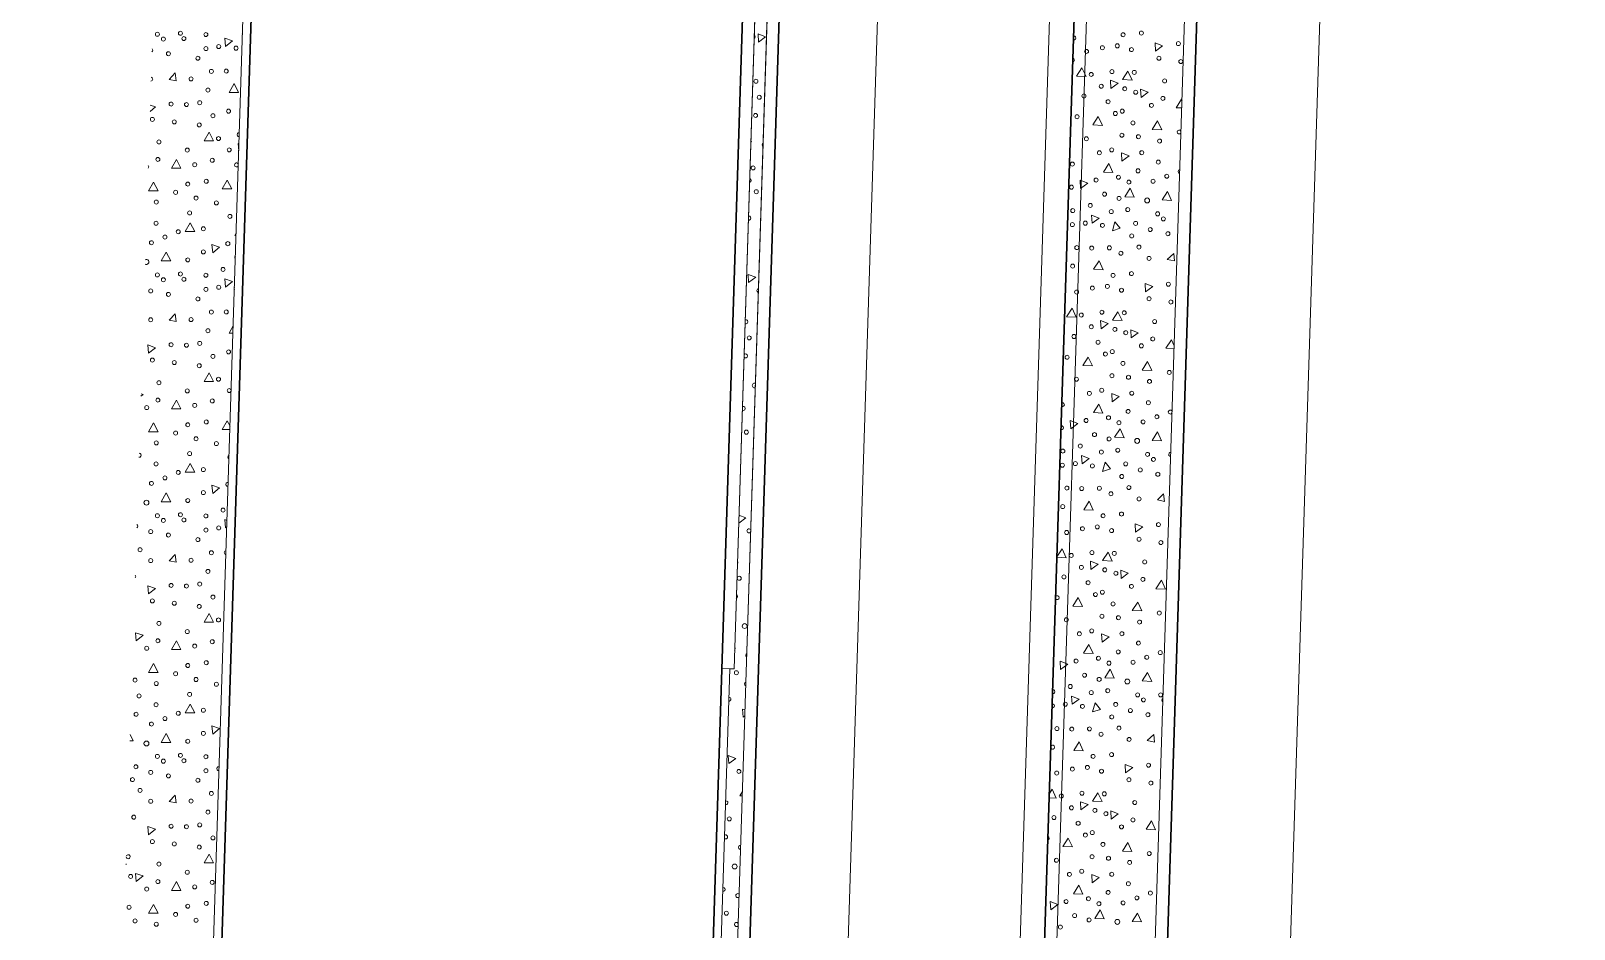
# Model space of a CAD drawing. Extents: x 2536801 to 2538856, y 7112140 to 7131569.
# Drawn here: x 2537715.6 to 2537841.3, y 7117363.7 to 7117436.8 of the extents above; entities that cross this region are included whole.
import ezdxf

# ---------------------------------------------------------------- set-up
doc = ezdxf.new("R2010")
doc.units = 0
doc.header["$LTSCALE"] = 100
doc.header["$MEASUREMENT"] = 0
for name, color, linetype, lineweight in [('D_BOC_FR', 3, 'Continuous', 13), ('D_CTB_1', 2, 'Continuous', 0), ('D_EOS_ML', 7, 'Continuous', 30), ('D_EOS_RMP', 1, 'Continuous', 30), ('D_EOT_ML', 7, 'Continuous', 13), ('D_EOT_RMP', 1, 'Continuous', 13), ('D_FOC_FR', 3, 'Continuous', 30), ('D_RIPRAP_1', 7, 'Continuous', 0)]:
    doc.layers.add(name, color=color, linetype=linetype, lineweight=lineweight)

msp = doc.modelspace()

# ---------------------------------------------------------------- linework, layer by layer
at = {"layer": 'D_BOC_FR', "lineweight": 0}
for p, q in [((2537715.59, 7116895.42), (2537749.49, 7117959.28)), ((2537759.96, 7116989.91), (2537772.54, 7117384.85)), ((2537772.54, 7117384.85), (2537771.88, 7117384.87))]:
    msp.add_line(p, q, dxfattribs=at)
at = {"layer": 'D_CTB_1', "linetype": 'Continuous', "lineweight": 0, "ltscale": 0.025}
for p, q in [((2537772.88, 7117384.84), (2537776.09, 7117485.83)), ((2537773.87, 7117384.57), (2537777.09, 7117485.79)), ((2537789.17, 7117048.43), (2537802.14, 7117455.5))]:
    msp.add_line(p, q, dxfattribs=at)
at = {"layer": 'D_EOS_ML'}
msp.add_line((2537794.68, 7116938.8), (2537871.99, 7119365), dxfattribs=at)
at = {"layer": 'D_EOS_RMP'}
for p, q in [((2537764.18, 7117049.23), (2537778.09, 7117485.76)), ((2537788.17, 7117048.46), (2537801.14, 7117455.54))]:
    msp.add_line(p, q, dxfattribs=at)
at = {"layer": 'D_EOT_ML'}
msp.add_line((2537798.59, 7116747.27), (2537892.98, 7119709.78), dxfattribs=at)
at = {"layer": 'D_EOT_RMP'}
for p, q in [((2537772.18, 7117048.97), (2537785.15, 7117456.05)), ((2537786.17, 7117048.53), (2537799.14, 7117455.6))]:
    msp.add_line(p, q, dxfattribs=at)
at = {"layer": 'D_FOC_FR'}
for p, q in [((2537716.26, 7116895.4), (2537750.16, 7117959.26)), ((2537759.29, 7116989.93), (2537780.23, 7117646.9))]:
    msp.add_line(p, q, dxfattribs=at)
at = {"layer": 'D_RIPRAP_1', "color": 7, "linetype": 'Continuous', "lineweight": 0}
for p, q in [((2537726.85, 7117432.85), (2537727.34, 7117433.37)), ((2537727.43, 7117432.74), (2537726.85, 7117432.85)), ((2537727.34, 7117433.37), (2537727.43, 7117432.74)), ((2537808.17, 7117418.19), (2537808.69, 7117418.68)), ((2537808.69, 7117418.68), (2537808.75, 7117418.06)), ((2537808.75, 7117418.06), (2537808.17, 7117418.19)), ((2537726.85, 7117413.25), (2537727.34, 7117413.76)), ((2537727.34, 7117413.76), (2537727.43, 7117413.14)), ((2537727.43, 7117413.14), (2537726.85, 7117413.25)), ((2537807.36, 7117398.6), (2537807.87, 7117399.1)), ((2537807.94, 7117398.47), (2537807.36, 7117398.6)), ((2537807.87, 7117399.1), (2537807.94, 7117398.47)), ((2537726.85, 7117393.64), (2537727.34, 7117394.16)), ((2537727.43, 7117393.54), (2537726.85, 7117393.64)), ((2537727.34, 7117394.16), (2537727.43, 7117393.54)), ((2537806.54, 7117379.02), (2537807.06, 7117379.51)), ((2537807.12, 7117378.89), (2537806.54, 7117379.02)), ((2537807.06, 7117379.51), (2537807.12, 7117378.89)), ((2537726.85, 7117374.04), (2537727.34, 7117374.56)), ((2537727.43, 7117373.93), (2537726.85, 7117374.04)), ((2537727.34, 7117374.56), (2537727.43, 7117373.93))]:
    msp.add_line(p, q, dxfattribs=at)
at = {"layer": 'D_RIPRAP_1', "color": 7, "lineweight": 0, "flags": 128}
for points in [[(2537763.18, 7117049.26), (2537773.87, 7117384.57), (2537777.09, 7117485.79), (2537776.09, 7117485.83), (2537772.88, 7117384.84), (2537772.54, 7117384.85), (2537759.96, 7116989.91), (2537758.5, 7116885.57)], [(2537788.69, 7116938.99), (2537793.68, 7116938.84), (2537801.88, 7117196.17), (2537810.67, 7117471.96), (2537802.58, 7117472.29), (2537801.58, 7117472.33)], [(2537801.14, 7117455.54), (2537788.17, 7117048.46)]]:
    msp.add_lwpolyline(points, dxfattribs=at)
at = {"layer": 'D_RIPRAP_1', "color": 7, "linetype": 'Continuous', "lineweight": 0, "flags": 128}
for points in [[(2537774.87, 7117435.88), (2537774.84, 7117436.55), (2537775.45, 7117436.31)], [(2537731.45, 7117435.53), (2537731.39, 7117436.2), (2537732.02, 7117435.99)], [(2537807.21, 7117435.15), (2537807.17, 7117435.82), (2537807.79, 7117435.57)], [(2537801.56, 7117433.07), (2537800.78, 7117433.11), (2537801.22, 7117433.8)], [(2537732.52, 7117431.79), (2537731.74, 7117431.79), (2537732.15, 7117432.5)], [(2537803.58, 7117432.11), (2537803.54, 7117432.78), (2537804.16, 7117432.54)], [(2537805.3, 7117432.79), (2537804.52, 7117432.83), (2537804.96, 7117433.52)], [(2537806.04, 7117431.37), (2537806, 7117432.04), (2537806.62, 7117431.8)], [(2537802.88, 7117429.1), (2537802.1, 7117429.14), (2537802.54, 7117429.83)], [(2537807.72, 7117428.73), (2537806.95, 7117428.76), (2537807.38, 7117429.46)], [(2537730.48, 7117427.84), (2537729.7, 7117427.84), (2537730.11, 7117428.56)], [(2537727.82, 7117425.62), (2537727.04, 7117425.62), (2537727.45, 7117426.33)], [(2537804.48, 7117426.19), (2537804.45, 7117426.86), (2537805.07, 7117426.62)], [(2537803.74, 7117425.27), (2537802.96, 7117425.3), (2537803.4, 7117425.99)], [(2537725.96, 7117423.76), (2537725.18, 7117423.76), (2537725.59, 7117424.47)], [(2537731.96, 7117423.93), (2537731.18, 7117423.93), (2537731.59, 7117424.64)], [(2537801.11, 7117423.97), (2537801.07, 7117424.64), (2537801.69, 7117424.4)], [(2537805.47, 7117423.26), (2537804.7, 7117423.29), (2537805.14, 7117423.98)], [(2537808.52, 7117422.99), (2537807.74, 7117423.03), (2537808.18, 7117423.72)], [(2537728.95, 7117420.47), (2537728.17, 7117420.47), (2537728.58, 7117421.18)], [(2537802.04, 7117421.13), (2537802, 7117421.8), (2537802.62, 7117421.56)], [(2537804.34, 7117420.72), (2537803.71, 7117420.51), (2537803.91, 7117421.26)], [(2537727, 7117418.06), (2537726.22, 7117418.06), (2537726.63, 7117418.77)], [(2537730.41, 7117418.73), (2537730.34, 7117419.4), (2537730.97, 7117419.19)], [(2537802.95, 7117417.34), (2537802.17, 7117417.38), (2537802.61, 7117418.07)], [(2537731.45, 7117415.93), (2537731.39, 7117416.6), (2537732.02, 7117416.38)], [(2537774.06, 7117416.3), (2537774.03, 7117416.97), (2537774.64, 7117416.73)], [(2537806.4, 7117415.56), (2537806.36, 7117416.23), (2537806.98, 7117415.99)], [(2537800.75, 7117413.49), (2537799.97, 7117413.52), (2537800.41, 7117414.21)], [(2537804.49, 7117413.21), (2537803.71, 7117413.24), (2537804.15, 7117413.93)], [(2537802.77, 7117412.53), (2537802.73, 7117413.2), (2537803.35, 7117412.96)], [(2537805.23, 7117411.79), (2537805.19, 7117412.46), (2537805.81, 7117412.21)], [(2537725.18, 7117410.55), (2537725.12, 7117411.22), (2537725.75, 7117411)], [(2537802.07, 7117409.52), (2537801.29, 7117409.55), (2537801.73, 7117410.24)], [(2537806.91, 7117409.14), (2537806.13, 7117409.18), (2537806.57, 7117409.87)], [(2537730.48, 7117408.24), (2537729.7, 7117408.24), (2537730.11, 7117408.95)], [(2537727.82, 7117406.01), (2537727.04, 7117406.01), (2537727.45, 7117406.73)], [(2537802.93, 7117405.68), (2537802.15, 7117405.71), (2537802.59, 7117406.41)], [(2537803.67, 7117406.6), (2537803.64, 7117407.27), (2537804.25, 7117407.03)], [(2537725.96, 7117404.16), (2537725.18, 7117404.16), (2537725.59, 7117404.87)], [(2537800.3, 7117404.39), (2537800.26, 7117405.06), (2537800.88, 7117404.82)], [(2537804.66, 7117403.67), (2537803.88, 7117403.7), (2537804.32, 7117404.4)], [(2537807.71, 7117403.41), (2537806.93, 7117403.44), (2537807.37, 7117404.14)], [(2537728.95, 7117400.87), (2537728.17, 7117400.87), (2537728.58, 7117401.58)], [(2537801.23, 7117401.55), (2537801.19, 7117402.22), (2537801.81, 7117401.97)], [(2537803.53, 7117401.14), (2537802.9, 7117400.93), (2537803.1, 7117401.67)], [(2537727, 7117398.46), (2537726.22, 7117398.46), (2537726.63, 7117399.17)], [(2537730.41, 7117399.13), (2537730.34, 7117399.8), (2537730.97, 7117399.58)], [(2537802.14, 7117397.76), (2537801.36, 7117397.79), (2537801.8, 7117398.49)], [(2537805.58, 7117395.98), (2537805.55, 7117396.65), (2537806.17, 7117396.4)], [(2537801.95, 7117392.94), (2537801.92, 7117393.61), (2537802.53, 7117393.37)], [(2537803.68, 7117393.62), (2537802.9, 7117393.66), (2537803.34, 7117394.35)], [(2537804.41, 7117392.2), (2537804.38, 7117392.87), (2537804.99, 7117392.63)], [(2537725.18, 7117390.95), (2537725.12, 7117391.61), (2537725.75, 7117391.4)], [(2537808.03, 7117391.34), (2537807.25, 7117391.37), (2537807.69, 7117392.06)], [(2537801.25, 7117389.93), (2537800.48, 7117389.96), (2537800.91, 7117390.66)], [(2537806.1, 7117389.56), (2537805.32, 7117389.59), (2537805.76, 7117390.29)], [(2537730.48, 7117388.64), (2537729.7, 7117388.64), (2537730.11, 7117389.35)], [(2537724.17, 7117387.13), (2537724.11, 7117387.79), (2537724.73, 7117387.58)], [(2537802.86, 7117387.02), (2537802.82, 7117387.69), (2537803.44, 7117387.45)], [(2537727.82, 7117386.41), (2537727.04, 7117386.41), (2537727.45, 7117387.12)], [(2537802.12, 7117386.1), (2537801.34, 7117386.13), (2537801.78, 7117386.82)], [(2537725.96, 7117384.56), (2537725.18, 7117384.56), (2537725.59, 7117385.27)], [(2537799.48, 7117384.8), (2537799.45, 7117385.47), (2537800.06, 7117385.23)], [(2537803.85, 7117384.09), (2537803.07, 7117384.12), (2537803.51, 7117384.81)], [(2537806.9, 7117383.82), (2537806.12, 7117383.86), (2537806.56, 7117384.55)], [(2537800.41, 7117381.96), (2537800.38, 7117382.63), (2537800.99, 7117382.39)], [(2537728.95, 7117381.27), (2537728.17, 7117381.27), (2537728.58, 7117381.98)], [(2537802.72, 7117381.55), (2537802.08, 7117381.34), (2537802.29, 7117382.09)], [(2537730.41, 7117379.53), (2537730.34, 7117380.2), (2537730.97, 7117379.98)], [(2537727, 7117378.86), (2537726.22, 7117378.86), (2537726.63, 7117379.57)], [(2537801.33, 7117378.17), (2537800.55, 7117378.21), (2537800.99, 7117378.9)], [(2537772.44, 7117377.13), (2537772.4, 7117377.8), (2537773.02, 7117377.56)], [(2537804.77, 7117376.39), (2537804.74, 7117377.06), (2537805.35, 7117376.82)], [(2537802.86, 7117374.04), (2537802.09, 7117374.07), (2537802.52, 7117374.76)], [(2537801.14, 7117373.36), (2537801.1, 7117374.03), (2537801.72, 7117373.79)], [(2537803.6, 7117372.62), (2537803.56, 7117373.29), (2537804.18, 7117373.04)], [(2537807.22, 7117371.75), (2537806.44, 7117371.78), (2537806.88, 7117372.48)], [(2537725.18, 7117371.34), (2537725.12, 7117372.01), (2537725.75, 7117371.8)], [(2537800.44, 7117370.35), (2537799.66, 7117370.38), (2537800.1, 7117371.07)], [(2537730.48, 7117369.04), (2537729.7, 7117369.04), (2537730.11, 7117369.75)], [(2537805.28, 7117369.97), (2537804.51, 7117370.01), (2537804.95, 7117370.7)], [(2537724.17, 7117367.52), (2537724.11, 7117368.19), (2537724.73, 7117367.98)], [(2537727.82, 7117366.81), (2537727.04, 7117366.81), (2537727.45, 7117367.52)], [(2537801.3, 7117366.51), (2537800.53, 7117366.54), (2537800.97, 7117367.24)], [(2537802.05, 7117367.43), (2537802.01, 7117368.1), (2537802.63, 7117367.86)], [(2537798.67, 7117365.22), (2537798.63, 7117365.89), (2537799.25, 7117365.65)], [(2537725.96, 7117364.95), (2537725.18, 7117364.95), (2537725.59, 7117365.67)], [(2537803.04, 7117364.5), (2537802.26, 7117364.53), (2537802.7, 7117365.23)], [(2537806.08, 7117364.24), (2537805.31, 7117364.27), (2537805.75, 7117364.96)]]:
    msp.add_lwpolyline(points, close=True, dxfattribs=at)
for points in [[(2537809.35, 7117430.52), (2537808.88, 7117430.54), (2537809.32, 7117431.23), (2537809.37, 7117431.12)], [(2537725.32, 7117430.75), (2537725.75, 7117430.6), (2537725.3, 7117430.24)], [(2537732.53, 7117427.03), (2537732.47, 7117427.64), (2537732.55, 7117427.61)], [(2537774.25, 7117427.9), (2537774.31, 7117427.77), (2537774.24, 7117427.77)], [(2537732.31, 7117420.13), (2537732.21, 7117420.13), (2537732.32, 7117420.33)], [(2537732.06, 7117412.19), (2537731.74, 7117412.19), (2537732.08, 7117412.77)], [(2537808.72, 7117410.93), (2537808.06, 7117410.95), (2537808.5, 7117411.65), (2537808.73, 7117411.16)], [(2537724.57, 7117407.24), (2537724.73, 7117407.18), (2537724.56, 7117407.04)], [(2537731.81, 7117404.33), (2537731.18, 7117404.33), (2537731.59, 7117405.04), (2537731.82, 7117404.61)], [(2537774.39, 7117401.01), (2537774.38, 7117401.16), (2537774.4, 7117401.15)], [(2537773.28, 7117397.36), (2537773.83, 7117397.14), (2537773.26, 7117396.72)], [(2537731.56, 7117396.41), (2537731.45, 7117396.33), (2537731.39, 7117397), (2537731.57, 7117396.93)], [(2537774.17, 7117394.1), (2537774.15, 7117394.1), (2537774.17, 7117394.13)], [(2537799.18, 7117393.97), (2537799.6, 7117394.63), (2537799.93, 7117393.9), (2537799.18, 7117393.93)], [(2537731.19, 7117384.73), (2537731.18, 7117384.73), (2537731.19, 7117384.73)], [(2537773.75, 7117381.01), (2537773.61, 7117380.9), (2537773.57, 7117381.57), (2537773.77, 7117381.5)], [(2537723.68, 7117379.5), (2537723.94, 7117378.99), (2537723.67, 7117378.99)], [(2537773.55, 7117374.51), (2537773.34, 7117374.52), (2537773.56, 7117374.86)], [(2537798.57, 7117374.7), (2537798.78, 7117375.04), (2537799.12, 7117374.32), (2537798.55, 7117374.34)], [(2537723.35, 7117368.97), (2537723.37, 7117368.91), (2537723.34, 7117368.91)]]:
    msp.add_lwpolyline(points, dxfattribs=at)
at = {"layer": 'D_RIPRAP_1', "color": 7, "linetype": 'Continuous', "lineweight": 0}
for centre, radius in [((2537725.9, 7117436.52), 0.163), ((2537726.39, 7117436.13), 0.163), ((2537727.78, 7117436.6), 0.163), ((2537728.06, 7117436.17), 0.163), ((2537729.85, 7117436.5), 0.163), ((2537804.57, 7117436.48), 0.163), ((2537806.06, 7117436.62), 0.163), ((2537726.8, 7117434.94), 0.163), ((2537729.86, 7117435.35), 0.163), ((2537730.9, 7117435.52), 0.163), ((2537732.31, 7117435.39), 0.163), ((2537801.59, 7117435.12), 0.163), ((2537802.88, 7117435.43), 0.163), ((2537804.1, 7117435.58), 0.163), ((2537805.25, 7117435.27), 0.163), ((2537809.07, 7117435.76), 0.163), ((2537729.2, 7117434.57), 0.163), ((2537807.49, 7117434.57), 0.163), ((2537809.27, 7117434.3), 0.163), ((2537728.64, 7117432.89), 0.163), ((2537730.3, 7117433.5), 0.163), ((2537731.51, 7117433.52), 0.163), ((2537774.66, 7117432.69), 0.163), ((2537801.97, 7117433.25), 0.163), ((2537803.66, 7117433.48), 0.163), ((2537805.48, 7117433.42), 0.163), ((2537807.95, 7117432.72), 0.163), ((2537730.02, 7117431.98), 0.163), ((2537774.93, 7117431.39), 0.163), ((2537801.38, 7117431.5), 0.163), ((2537802.79, 7117432.29), 0.163), ((2537804.71, 7117432.08), 0.163), ((2537805.6, 7117431.8), 0.163), ((2537807.81, 7117431.3), 0.163), ((2537727.02, 7117430.84), 0.163), ((2537728.27, 7117430.8), 0.163), ((2537729.35, 7117430.95), 0.163), ((2537730.43, 7117429.89), 0.163), ((2537731.7, 7117430.26), 0.163), ((2537774.63, 7117429.91), 0.163), ((2537803.35, 7117431.03), 0.163), ((2537803.94, 7117430.07), 0.163), ((2537804.5, 7117430.26), 0.163), ((2537806.88, 7117430.73), 0.163), ((2537725.49, 7117429.59), 0.163), ((2537727.28, 7117429.39), 0.163), ((2537729.31, 7117429.14), 0.163), ((2537800.82, 7117429.81), 0.163), ((2537805.37, 7117429.3), 0.163), ((2537726.03, 7117427.75), 0.163), ((2537730.88, 7117428.03), 0.163), ((2537801.58, 7117428.01), 0.163), ((2537804.47, 7117428.3), 0.163), ((2537805.82, 7117428.18), 0.163), ((2537807.54, 7117427.83), 0.163), ((2537725.94, 7117426.33), 0.163), ((2537728.34, 7117427.09), 0.163), ((2537730.37, 7117426.26), 0.163), ((2537731.75, 7117427.11), 0.163), ((2537802.64, 7117426.87), 0.163), ((2537803.64, 7117427.11), 0.163), ((2537806.09, 7117426.88), 0.163), ((2537807.44, 7117426.11), 0.163), ((2537728.94, 7117425.9), 0.163), ((2537774.43, 7117425.64), 0.163), ((2537800.44, 7117425.95), 0.163), ((2537804.19, 7117424.88), 0.163), ((2537805.79, 7117425.4), 0.163), ((2537808.13, 7117424.96), 0.163), ((2537727.39, 7117423.65), 0.163), ((2537728.38, 7117424.32), 0.163), ((2537729.88, 7117424.55), 0.163), ((2537774.69, 7117423.7), 0.163), ((2537800.36, 7117424.07), 0.163), ((2537802.37, 7117424.65), 0.163), ((2537805.04, 7117424.48), 0.163), ((2537807.01, 7117424.55), 0.163), ((2537725.81, 7117422.86), 0.163), ((2537729.05, 7117423.18), 0.163), ((2537730.71, 7117422.79), 0.163), ((2537801.9, 7117422.58), 0.163), ((2537803.06, 7117423.5), 0.163), ((2537804.24, 7117423.16), 0.163), ((2537806.53, 7117422.99), 0.199), ((2537725.79, 7117421.13), 0.163), ((2537728.53, 7117421.97), 0.163), ((2537731.81, 7117421.69), 0.163), ((2537800.44, 7117421.02), 0.163), ((2537800.47, 7117422.16), 0.163), ((2537801.49, 7117421.14), 0.163), ((2537803.61, 7117422.08), 0.163), ((2537804.95, 7117422.24), 0.163), ((2537805.59, 7117421.12), 0.163), ((2537807.38, 7117421.9), 0.163), ((2537807.85, 7117421.49), 0.163), ((2537726.52, 7117420.01), 0.163), ((2537727.6, 7117420.44), 0.163), ((2537729.65, 7117420.68), 0.163), ((2537802.89, 7117420.96), 0.163), ((2537805.27, 7117420.1), 0.163), ((2537806.78, 7117420.62), 0.163), ((2537808.22, 7117420.28), 0.163), ((2537725.42, 7117419.55), 0.163), ((2537729.65, 7117418.8), 0.163), ((2537731.64, 7117419.47), 0.163), ((2537800.8, 7117419.15), 0.163), ((2537802.01, 7117419.11), 0.163), ((2537803.45, 7117419.13), 0.163), ((2537804.39, 7117418.69), 0.163), ((2537805.86, 7117419.19), 0.163), ((2537728.38, 7117418.15), 0.163), ((2537731.25, 7117417.37), 0.163), ((2537800.46, 7117417.64), 0.163), ((2537806.68, 7117418.27), 0.163), ((2537725.9, 7117416.92), 0.163), ((2537726.39, 7117416.53), 0.163), ((2537727.78, 7117417), 0.163), ((2537728.06, 7117416.57), 0.163), ((2537729.85, 7117416.9), 0.163), ((2537803.29, 7117415.99), 0.163), ((2537803.75, 7117416.89), 0.163), ((2537805.25, 7117417.03), 0.163), ((2537808.26, 7117416.17), 0.163), ((2537725.36, 7117415.62), 0.163), ((2537726.8, 7117415.34), 0.163), ((2537729.2, 7117414.97), 0.163), ((2537729.86, 7117415.75), 0.163), ((2537730.9, 7117415.92), 0.163), ((2537800.78, 7117415.53), 0.163), ((2537802.07, 7117415.85), 0.163), ((2537804.44, 7117415.68), 0.163), ((2537806.68, 7117414.99), 0.163), ((2537730.3, 7117413.9), 0.163), ((2537731.51, 7117413.91), 0.163), ((2537801.16, 7117413.66), 0.163), ((2537802.84, 7117413.89), 0.163), ((2537804.66, 7117413.84), 0.163), ((2537808.46, 7117414.72), 0.163), ((2537725.36, 7117413.27), 0.163), ((2537728.64, 7117413.29), 0.163), ((2537730.02, 7117412.38), 0.163), ((2537801.98, 7117412.7), 0.163), ((2537803.9, 7117412.49), 0.163), ((2537804.79, 7117412.22), 0.163), ((2537807.14, 7117413.13), 0.163), ((2537727.02, 7117411.24), 0.163), ((2537728.27, 7117411.2), 0.163), ((2537729.35, 7117411.35), 0.163), ((2537774.11, 7117411.8), 0.163), ((2537800.57, 7117411.91), 0.163), ((2537802.53, 7117411.44), 0.163), ((2537806.06, 7117411.15), 0.163), ((2537806.99, 7117411.71), 0.163), ((2537725.49, 7117409.99), 0.163), ((2537727.28, 7117409.79), 0.163), ((2537730.43, 7117410.29), 0.163), ((2537731.7, 7117410.66), 0.163), ((2537800.01, 7117410.22), 0.163), ((2537803.13, 7117410.48), 0.163), ((2537803.69, 7117410.68), 0.163), ((2537804.56, 7117409.72), 0.163), ((2537729.31, 7117409.53), 0.163), ((2537803.66, 7117408.72), 0.163), ((2537805.01, 7117408.59), 0.163), ((2537808.33, 7117408.98), 0.163), ((2537726.03, 7117408.15), 0.163), ((2537728.34, 7117407.48), 0.163), ((2537730.88, 7117408.43), 0.163), ((2537731.75, 7117407.51), 0.163), ((2537800.77, 7117408.43), 0.163), ((2537801.82, 7117407.28), 0.163), ((2537802.83, 7117407.53), 0.163), ((2537805.28, 7117407.29), 0.163), ((2537806.72, 7117408.25), 0.163), ((2537725.03, 7117406.12), 0.163), ((2537725.94, 7117406.73), 0.163), ((2537728.94, 7117406.3), 0.163), ((2537730.37, 7117406.66), 0.163), ((2537806.63, 7117406.52), 0.163), ((2537728.38, 7117404.72), 0.163), ((2537729.88, 7117404.95), 0.163), ((2537801.56, 7117405.07), 0.163), ((2537803.38, 7117405.3), 0.163), ((2537804.23, 7117404.89), 0.163), ((2537804.98, 7117405.81), 0.163), ((2537806.2, 7117404.96), 0.163), ((2537807.32, 7117405.37), 0.163), ((2537727.39, 7117404.05), 0.163), ((2537729.05, 7117403.58), 0.163), ((2537773.88, 7117404.12), 0.163), ((2537802.24, 7117403.92), 0.163), ((2537803.43, 7117403.57), 0.163), ((2537805.72, 7117403.41), 0.199), ((2537725.81, 7117403.25), 0.163), ((2537728.53, 7117402.37), 0.163), ((2537730.71, 7117403.19), 0.163), ((2537799.66, 7117402.58), 0.163), ((2537801.08, 7117402.99), 0.163), ((2537802.8, 7117402.5), 0.163), ((2537804.14, 7117402.65), 0.163), ((2537806.56, 7117402.31), 0.163), ((2537725.79, 7117401.53), 0.163), ((2537729.65, 7117401.07), 0.163), ((2537799.62, 7117401.43), 0.163), ((2537800.68, 7117401.56), 0.163), ((2537802.07, 7117401.37), 0.163), ((2537804.78, 7117401.54), 0.163), ((2537805.97, 7117401.04), 0.163), ((2537807.04, 7117401.9), 0.163), ((2537725.42, 7117399.95), 0.163), ((2537726.52, 7117400.4), 0.163), ((2537727.6, 7117400.84), 0.163), ((2537804.46, 7117400.51), 0.163), ((2537807.4, 7117400.69), 0.163), ((2537725.01, 7117398.38), 0.199), ((2537728.38, 7117398.55), 0.163), ((2537729.65, 7117399.2), 0.163), ((2537799.99, 7117399.57), 0.163), ((2537801.2, 7117399.53), 0.163), ((2537802.64, 7117399.55), 0.163), ((2537803.58, 7117399.1), 0.163), ((2537805.04, 7117399.61), 0.163), ((2537805.87, 7117398.68), 0.163), ((2537725.9, 7117397.32), 0.163), ((2537727.78, 7117397.4), 0.163), ((2537729.85, 7117397.3), 0.163), ((2537731.25, 7117397.77), 0.163), ((2537799.65, 7117398.06), 0.163), ((2537802.94, 7117397.31), 0.163), ((2537804.44, 7117397.45), 0.163), ((2537725.36, 7117396.02), 0.163), ((2537726.39, 7117396.93), 0.163), ((2537728.06, 7117396.97), 0.163), ((2537729.86, 7117396.15), 0.163), ((2537730.9, 7117396.32), 0.163), ((2537799.97, 7117395.95), 0.163), ((2537801.26, 7117396.26), 0.163), ((2537802.47, 7117396.41), 0.163), ((2537803.63, 7117396.1), 0.163), ((2537807.45, 7117396.59), 0.163), ((2537726.8, 7117395.74), 0.163), ((2537729.2, 7117395.37), 0.163), ((2537805.87, 7117395.4), 0.163), ((2537807.65, 7117395.13), 0.163), ((2537724.49, 7117394.55), 0.163), ((2537725.36, 7117393.66), 0.163), ((2537728.64, 7117393.69), 0.163), ((2537730.3, 7117394.3), 0.163), ((2537800.35, 7117394.08), 0.163), ((2537802.03, 7117394.31), 0.163), ((2537803.85, 7117394.25), 0.163), ((2537806.33, 7117393.55), 0.163), ((2537730.02, 7117392.78), 0.163), ((2537773.3, 7117392.22), 0.163), ((2537799.75, 7117392.33), 0.163), ((2537801.17, 7117393.11), 0.163), ((2537803.08, 7117392.91), 0.163), ((2537803.98, 7117392.63), 0.163), ((2537806.18, 7117392.13), 0.163), ((2537727.02, 7117391.64), 0.163), ((2537728.27, 7117391.59), 0.163), ((2537729.35, 7117391.75), 0.163), ((2537801.72, 7117391.86), 0.163), ((2537802.32, 7117390.9), 0.163), ((2537802.88, 7117391.09), 0.163), ((2537805.25, 7117391.56), 0.163), ((2537725.49, 7117390.38), 0.163), ((2537727.28, 7117390.19), 0.163), ((2537729.31, 7117389.93), 0.163), ((2537730.43, 7117390.69), 0.163), ((2537803.75, 7117390.13), 0.163), ((2537726.03, 7117388.55), 0.163), ((2537730.88, 7117388.83), 0.163), ((2537773.74, 7117388.33), 0.199), ((2537799.95, 7117388.84), 0.163), ((2537802.85, 7117389.13), 0.163), ((2537804.19, 7117389.01), 0.163), ((2537805.91, 7117388.66), 0.163), ((2537807.52, 7117389.39), 0.163), ((2537725.94, 7117387.13), 0.163), ((2537728.34, 7117387.88), 0.163), ((2537801.01, 7117387.7), 0.163), ((2537802.01, 7117387.94), 0.163), ((2537804.47, 7117387.71), 0.163), ((2537725.03, 7117386.52), 0.163), ((2537728.94, 7117386.7), 0.163), ((2537730.37, 7117387.06), 0.163), ((2537804.17, 7117386.23), 0.163), ((2537805.82, 7117386.94), 0.163), ((2537807.6, 7117386.17), 0.163), ((2537728.38, 7117385.12), 0.163), ((2537729.88, 7117385.35), 0.163), ((2537800.74, 7117385.48), 0.163), ((2537802.56, 7117385.71), 0.163), ((2537803.42, 7117385.31), 0.163), ((2537805.38, 7117385.38), 0.163), ((2537806.5, 7117385.79), 0.163), ((2537724.08, 7117383.93), 0.163), ((2537725.81, 7117383.65), 0.163), ((2537727.39, 7117384.45), 0.163), ((2537729.05, 7117383.98), 0.163), ((2537730.71, 7117383.59), 0.163), ((2537773.07, 7117384.53), 0.163), ((2537800.27, 7117383.41), 0.163), ((2537801.43, 7117384.33), 0.163), ((2537802.62, 7117383.99), 0.163), ((2537804.91, 7117383.82), 0.199), ((2537724.41, 7117382.64), 0.163), ((2537728.53, 7117382.77), 0.163), ((2537801.98, 7117382.91), 0.163), ((2537803.32, 7117383.07), 0.163), ((2537805.75, 7117382.73), 0.163), ((2537806.23, 7117382.32), 0.163), ((2537807.63, 7117382.73), 0.163), ((2537724.17, 7117381.15), 0.163), ((2537725.79, 7117381.93), 0.163), ((2537726.52, 7117380.8), 0.163), ((2537727.6, 7117381.23), 0.163), ((2537729.65, 7117381.47), 0.163), ((2537799.86, 7117381.97), 0.163), ((2537801.26, 7117381.79), 0.163), ((2537803.65, 7117380.93), 0.163), ((2537803.97, 7117381.95), 0.163), ((2537805.16, 7117381.45), 0.163), ((2537806.59, 7117381.11), 0.163), ((2537725.42, 7117380.35), 0.163), ((2537729.65, 7117379.59), 0.163), ((2537799.18, 7117379.98), 0.163), ((2537800.39, 7117379.94), 0.163), ((2537801.83, 7117379.96), 0.163), ((2537804.23, 7117380.02), 0.163), ((2537725.01, 7117378.77), 0.199), ((2537728.38, 7117378.95), 0.163), ((2537802.77, 7117379.52), 0.163), ((2537805.06, 7117379.1), 0.163), ((2537725.9, 7117377.72), 0.163), ((2537726.39, 7117377.33), 0.163), ((2537727.78, 7117377.8), 0.163), ((2537728.06, 7117377.37), 0.163), ((2537729.85, 7117377.69), 0.163), ((2537802.13, 7117377.72), 0.163), ((2537803.63, 7117377.86), 0.163), ((2537723.87, 7117375.83), 0.163), ((2537724.15, 7117376.87), 0.163), ((2537725.36, 7117376.42), 0.163), ((2537726.8, 7117376.13), 0.163), ((2537729.2, 7117375.77), 0.163), ((2537729.86, 7117376.55), 0.163), ((2537773.27, 7117376.49), 0.163), ((2537799.16, 7117376.36), 0.163), ((2537800.44, 7117376.68), 0.163), ((2537801.66, 7117376.82), 0.163), ((2537802.81, 7117376.51), 0.163), ((2537805.05, 7117375.82), 0.163), ((2537806.64, 7117377), 0.163), ((2537724.49, 7117374.95), 0.163), ((2537730.3, 7117374.7), 0.163), ((2537801.22, 7117374.72), 0.163), ((2537803.04, 7117374.67), 0.163), ((2537806.83, 7117375.55), 0.163), ((2537725.36, 7117374.06), 0.163), ((2537728.64, 7117374.08), 0.163), ((2537799.53, 7117374.49), 0.163), ((2537800.36, 7117373.53), 0.163), ((2537802.27, 7117373.32), 0.163), ((2537805.52, 7117373.96), 0.163), ((2537723.98, 7117372.77), 0.163), ((2537727.02, 7117372.03), 0.163), ((2537728.27, 7117371.99), 0.163), ((2537729.35, 7117372.14), 0.163), ((2537730.02, 7117373.18), 0.163), ((2537772.49, 7117372.63), 0.163), ((2537798.94, 7117372.74), 0.163), ((2537800.91, 7117372.27), 0.163), ((2537803.17, 7117373.05), 0.163), ((2537805.37, 7117372.54), 0.163), ((2537725.49, 7117370.78), 0.163), ((2537730.43, 7117371.08), 0.163), ((2537801.5, 7117371.31), 0.163), ((2537802.06, 7117371.51), 0.163), ((2537804.44, 7117371.98), 0.163), ((2537727.28, 7117370.59), 0.163), ((2537729.31, 7117370.33), 0.163), ((2537802.04, 7117369.55), 0.163), ((2537802.93, 7117370.55), 0.163), ((2537806.7, 7117369.81), 0.163), ((2537726.03, 7117368.95), 0.163), ((2537728.34, 7117368.28), 0.163), ((2537772.93, 7117368.75), 0.199), ((2537799.14, 7117369.26), 0.163), ((2537801.2, 7117368.36), 0.163), ((2537803.38, 7117369.42), 0.163), ((2537805.1, 7117369.08), 0.163), ((2537723.72, 7117367.94), 0.163), ((2537725.94, 7117367.52), 0.163), ((2537728.94, 7117367.09), 0.163), ((2537730.37, 7117367.46), 0.163), ((2537800.2, 7117368.11), 0.163), ((2537803.65, 7117368.12), 0.163), ((2537805, 7117367.35), 0.163), ((2537725.03, 7117366.92), 0.163), ((2537729.88, 7117365.75), 0.163), ((2537799.93, 7117365.9), 0.163), ((2537801.75, 7117366.13), 0.163), ((2537802.6, 7117365.72), 0.163), ((2537803.35, 7117366.64), 0.163), ((2537804.57, 7117365.79), 0.163), ((2537805.69, 7117366.2), 0.163), ((2537806.79, 7117366.59), 0.163), ((2537723.59, 7117365.43), 0.163), ((2537727.39, 7117364.85), 0.163), ((2537728.38, 7117365.52), 0.163), ((2537772.25, 7117364.95), 0.163), ((2537800.62, 7117364.75), 0.163), ((2537724.08, 7117364.32), 0.163), ((2537725.81, 7117364.05), 0.163), ((2537729.05, 7117364.37), 0.163), ((2537799.46, 7117363.82), 0.163), ((2537801.8, 7117364.4), 0.163), ((2537804.1, 7117364.24), 0.199)]:
    msp.add_circle(centre, radius, dxfattribs=at)
for centre, radius, start, end in [((2537732.98, 7117436.55), 0.163, 153.2569, 203.0932), ((2537774.44, 7117436.32), 0.163, 296.5256, 59.8245), ((2537800.56, 7117436.22), 0.163, 256.3753, 99.9749), ((2537725.36, 7117435.22), 0.163, 305.5249, 50.8253), ((2537800.44, 7117434.41), 0.163, 277.3911, 78.959), ((2537725.36, 7117432.87), 0.163, 276.6284, 79.7217), ((2537809.14, 7117428.56), 0.163, 26.6686, 329.6815), ((2537732.56, 7117428.34), 0.163, 82.4388, 273.9113), ((2537775.37, 7117427.5), 0.199, 130.2113, 226.1388), ((2537725.03, 7117425.73), 0.163, 315.742, 40.6081), ((2537732.35, 7117425.88), 0.163, 24.7497, 331.6004), ((2537809.22, 7117425.34), 0.163, 102.2604, 254.0898), ((2537774.11, 7117424.61), 0.163, 281.7153, 74.6348), ((2537774.09, 7117421.55), 0.163, 253.8664, 102.4837), ((2537725.01, 7117417.98), 0.199, 236.5235, 119.8266), ((2537732.37, 7117418.34), 0.163, 133.5148, 222.8353), ((2537799.75, 7117416.64), 0.163, 340.5549, 15.7952), ((2537732.31, 7117415.79), 0.163, 142.9992, 213.3509), ((2537774.9, 7117415.66), 0.163, 102.7497, 253.6004), ((2537773.84, 7117413.11), 0.163, 244.6933, 111.6568), ((2537773.82, 7117410.33), 0.163, 217.4616, 138.8885), ((2537774.56, 7117407.92), 0.199, 71.951, 284.3992), ((2537773.62, 7117406.05), 0.163, 245.4473, 110.9028), ((2537799.62, 7117406.36), 0.163, 250.4656, 105.8846), ((2537808.41, 7117405.76), 0.163, 22.0812, 334.2689), ((2537799.55, 7117404.48), 0.163, 257.0304, 99.3198), ((2537724.41, 7117402.24), 0.163, 267.4905, 88.8596), ((2537808.45, 7117402.31), 0.163, 86.6956, 269.6546), ((2537731.81, 7117402.09), 0.163, 115.1482, 241.2019), ((2537773.27, 7117401.96), 0.163, 333.7343, 22.6158), ((2537731.64, 7117399.86), 0.163, 77.8904, 278.4597), ((2537724.15, 7117396.47), 0.163, 294.4657, 61.8844), ((2537774.09, 7117396.08), 0.163, 23.2254, 333.1247), ((2537731.51, 7117394.31), 0.163, 95.1333, 261.2168), ((2537773.03, 7117393.52), 0.163, 317.5581, 38.792), ((2537723.98, 7117392.37), 0.163, 312.3174, 44.0327), ((2537773, 7117390.74), 0.163, 290.7286, 65.6215), ((2537799.19, 7117390.64), 0.163, 220.7228, 135.6274), ((2537772.8, 7117386.47), 0.163, 318.6353, 37.7148), ((2537773.99, 7117385.96), 0.163, 117.115, 239.2352), ((2537798.81, 7117386.78), 0.163, 326.757, 29.5932), ((2537798.73, 7117384.9), 0.163, 342.817, 13.5331), ((2537773.89, 7117383.61), 0.163, 108.3494, 248.0007), ((2537772.46, 7117382.38), 0.163, 269.666, 86.6841), ((2537798.85, 7117382.99), 0.163, 261.685, 94.6652), ((2537807.89, 7117382.29), 0.163, 117.0908, 239.2593), ((2537798.81, 7117381.84), 0.163, 262.0584, 94.2917), ((2537773.89, 7117380.33), 0.163, 159.6681, 196.6821), ((2537798.83, 7117378.47), 0.163, 203.8888, 152.4613), ((2537730.9, 7117376.72), 0.163, 79.1299, 277.2202), ((2537772.22, 7117373.94), 0.163, 260.9774, 95.3727), ((2537772.19, 7117371.16), 0.163, 238.1205, 118.2296), ((2537798.38, 7117371.05), 0.163, 293.0641, 63.2861), ((2537723.52, 7117369.55), 0.163, 190.5196, 165.8305), ((2537773.41, 7117370.31), 0.163, 85.3695, 270.9806), ((2537771.99, 7117366.88), 0.163, 261.676, 94.6741), ((2537773.18, 7117366.38), 0.163, 45.8229, 310.5272), ((2537773.08, 7117364.03), 0.163, 33.8147, 322.5355)]:
    msp.add_arc(centre, radius, start, end, dxfattribs=at)

doc.saveas('drawing.dxf')
